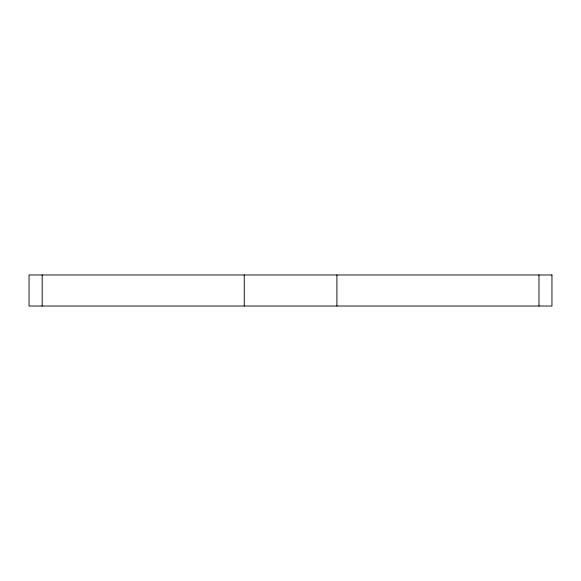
<?xml version="1.0" encoding="UTF-8"?>
<svg xmlns="http://www.w3.org/2000/svg" width="581" height="581" viewBox="0 0 581 581"><rect width="100%" height="100%" fill="white"/><g stroke="black" fill="none" stroke-linecap="round" stroke-linejoin="round"><path stroke-width="0.87" d="M538.972 274.973L538.972 306.027M336.9 274.973L336.9 306.027M244.245 274.973L244.245 306.027M42.188 274.973L42.188 306.027M551.95 274.973L29.05 274.973L29.05 306.027L551.95 306.027L551.95 274.973"/></g></svg>
